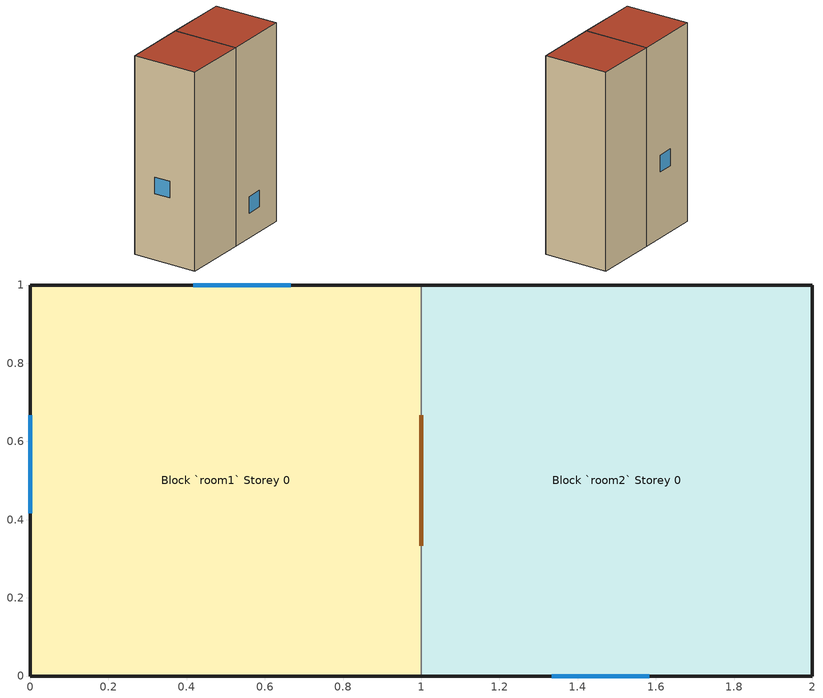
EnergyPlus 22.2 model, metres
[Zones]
Block `room1` Storey 0
 floor ground (Medium Floor): 1,1 1,0 0,0 0,1 z0
 wall outside (Medium Exterior Wall): 1,1 0,1 0,0 1,0 z0:3
 wall to Block `room2` Storey 0 (Medium Partitions): 1,0 1,1 z0:3
 window (Sgl Clr 6mm): 0,0.67 0,0.42 / 0.67,1 0.42,1 z1:1.25
 door inside (Medium Furnishings): 1,0.33 1,0.58 z1:1.25
 roof outside (Medium Roof/Ceiling): 1,0 1,1 0,1 0,0 z3
Block `room2` Storey 0
 floor ground (Medium Floor): 2,1 2,0 1,0 1,1 z0
 wall outside (Medium Exterior Wall): 1,0 2,0 2,1 1,1 z0:3
 window (Sgl Clr 6mm): 1.33,0 1.58,0 z0.38:0.62
 door inside (Medium Furnishings): 1,0.67 1,0.42 z1:1.25
 roof outside (Medium Roof/Ceiling): 2,0 2,1 1,1 1,0 z3
[Building]
None: North Axis=0; Terrain=Suburbs; Loads Convergence Tolerance Value=0.04; Temperature Convergence Tolerance Value=0.4; Solar Distribution=FullInteriorAndExterior; Maximum Number of Warmup Days=25; Minimum Number of Warmup Days=6
[SITE:LOCATION]
"PALO-ALTO-AP": Latitude=37.461; Longitude=-122.115; Time Zone=-8; Elevation=1
[MATERIAL]
Name | Roughness | Thickness | Conductivity | Density | Specific Heat
F16 Acoustic tile | MediumSmooth | 0.0191 | 0.06 | 368 | 590
G01a 19mm gypsum board | MediumSmooth | 0.019 | 0.16 | 800 | 1090
G05 25mm wood | MediumSmooth | 0.0254 | 0.15 | 608 | 1630
I02 50mm insulation board | MediumRough | 0.0508 | 0.03 | 43 | 1210
M01 100mm brick | MediumRough | 0.1016 | 0.89 | 1920 | 790
M14a 100mm heavyweight concrete | MediumRough | 0.1016 | 1.95 | 2240 | 900
[MATERIAL:AIRGAP]
Name | Thermal Resistance
F04 Wall air space resistance | 0.15
F05 Ceiling air space resistance | 0.18
[WINDOWMATERIAL:GLAZING]
CLEAR 6MM: Optical Data Type=SpectralAverage; Thickness=0.006; Solar Transmittance at Normal Incidence=0.775; Front Side Solar Reflectance at Normal Incidence=0.071; Back Side Solar Reflectance at Normal Incidence=0.071; Visible Transmittance at Normal Incidence=0.881; Front Side Visible Reflectance at Normal Incidence=0.08; Back Side Visible Reflectance at Normal Incidence=0.08; Front Side Infrared Hemispherical Emissivity=0.84; Back Side Infrared Hemispherical Emissivity=0.84; Conductivity=0.9; Dirt Correction Factor for Solar and Visible Transmittance=1; Solar Diffusing=No; Youngs modulus=72000000000; Poissons ratio=0.22
[CONSTRUCTION]
Sgl Clr 6mm: CLEAR 6MM
Medium Exterior Wall: M01 100mm brick, I02 50mm insulation board, F04 Wall air space resistance, G01a 19mm gypsum board
Medium Roof/Ceiling: M14a 100mm heavyweight concrete, F05 Ceiling air space resistance, F16 Acoustic tile
Medium Partitions: G01a 19mm gypsum board, F04 Wall air space resistance, G01a 19mm gypsum board
Medium Floor: F16 Acoustic tile, F05 Ceiling air space resistance, M14a 100mm heavyweight concrete
Medium Furnishings: G05 25mm wood
[ZONE] Type=1; Multiplier=1; Ceiling Height=autocalculate; Volume=autocalculate; Floor Area=autocalculate; Part of Total Floor Area=Yes
Block `room1` Storey 0; Block `room2` Storey 0
[AIRFLOWNETWORK:SIMULATIONCONTROL]
Default: AirflowNetwork Control=MultizoneWithoutDistribution; Wind Pressure Coefficient Type=SurfaceAverageCalculation; Height Selection for Local Wind Pressure Calculation=OpeningHeight; Building Type=LowRise; Maximum Number of Iterations=500; Initialization Type=ZeroNodePressures; Relative Airflow Convergence Tolerance=0.0001; Absolute Airflow Convergence Tolerance=1e-06; Convergence Acceleration Limit=-0.5; Azimuth Angle of Long Axis of Building=0; Ratio of Building Width Along Short Axis to Width Along Long Axis=1; Height Dependence of External Node Temperature=No; Solver=SkylineLU; Allow Unsupported Zone Equipment=No; Do Distribution Duct Sizing Calculation=No
[AIRFLOWNETWORK:MULTIZONE:ZONE] Ventilation Control Mode=Constant; Minimum Venting Open Factor=0; Indoor and Outdoor Temperature Difference Lower Limit For Maximum Venting Open Factor=0; Indoor and Outdoor Temperature Difference Upper Limit for Minimum Venting Open Factor=100; Indoor and Outdoor Enthalpy Difference Lower Limit For Maximum Venting Open Factor=0; Indoor and Outdoor Enthalpy Difference Upper Limit for Minimum Venting Open Factor=300000; Single Sided Wind Pressure Coefficient Algorithm=Standard; Facade Width=10
Block `room1` Storey 0; Block `room2` Storey 0
[AIRFLOWNETWORK:MULTIZONE:SURFACE] WindowDoor Opening Factor or Crack Factor=1; Ventilation Control Mode=ZoneLevel; Minimum Venting Open Factor=0; Indoor and Outdoor Temperature Difference Lower Limit For Maximum Venting Open Factor=0; Indoor and Outdoor Temperature Difference Upper Limit for Minimum Venting Open Factor=100; Indoor and Outdoor Enthalpy Difference Lower Limit For Maximum Venting Open Factor=0; Indoor and Outdoor Enthalpy Difference Upper Limit for Minimum Venting Open Factor=300000; Equivalent Rectangle Method=PolygonHeight; Equivalent Rectangle Aspect Ratio=1
Name | Leakage Component
Door__Block `room1` Storey 0 Wall 0004_1 | SimpleOpening__Door__Block `room1` Storey 0 Wall 0004_1
Window__Block `room1` Storey 0 Wall 0002 | SimpleOpening__Window__Block `room1` Storey 0 Wall 0002
Window__Block `room1` Storey 0 Wall 0001 | SimpleOpening__Window__Block `room1` Storey 0 Wall 0001
Window__Block `room2` Storey 0 Wall 0003 | SimpleOpening__Window__Block `room2` Storey 0 Wall 0003
[AIRFLOWNETWORK:MULTIZONE:COMPONENT:SIMPLEOPENING] Air Mass Flow Coefficient When Opening is Closed=1; Air Mass Flow Exponent When Opening is Closed=0.65; Minimum Density Difference for TwoWay Flow=0.0001; Discharge Coefficient=1
SimpleOpening__Door__Block `room1` Storey 0 Wall 0004_1; SimpleOpening__Window__Block `room1` Storey 0 Wall 0002; SimpleOpening__Window__Block `room1` Storey 0 Wall 0001; SimpleOpening__Window__Block `room2` Storey 0 Wall 0003
